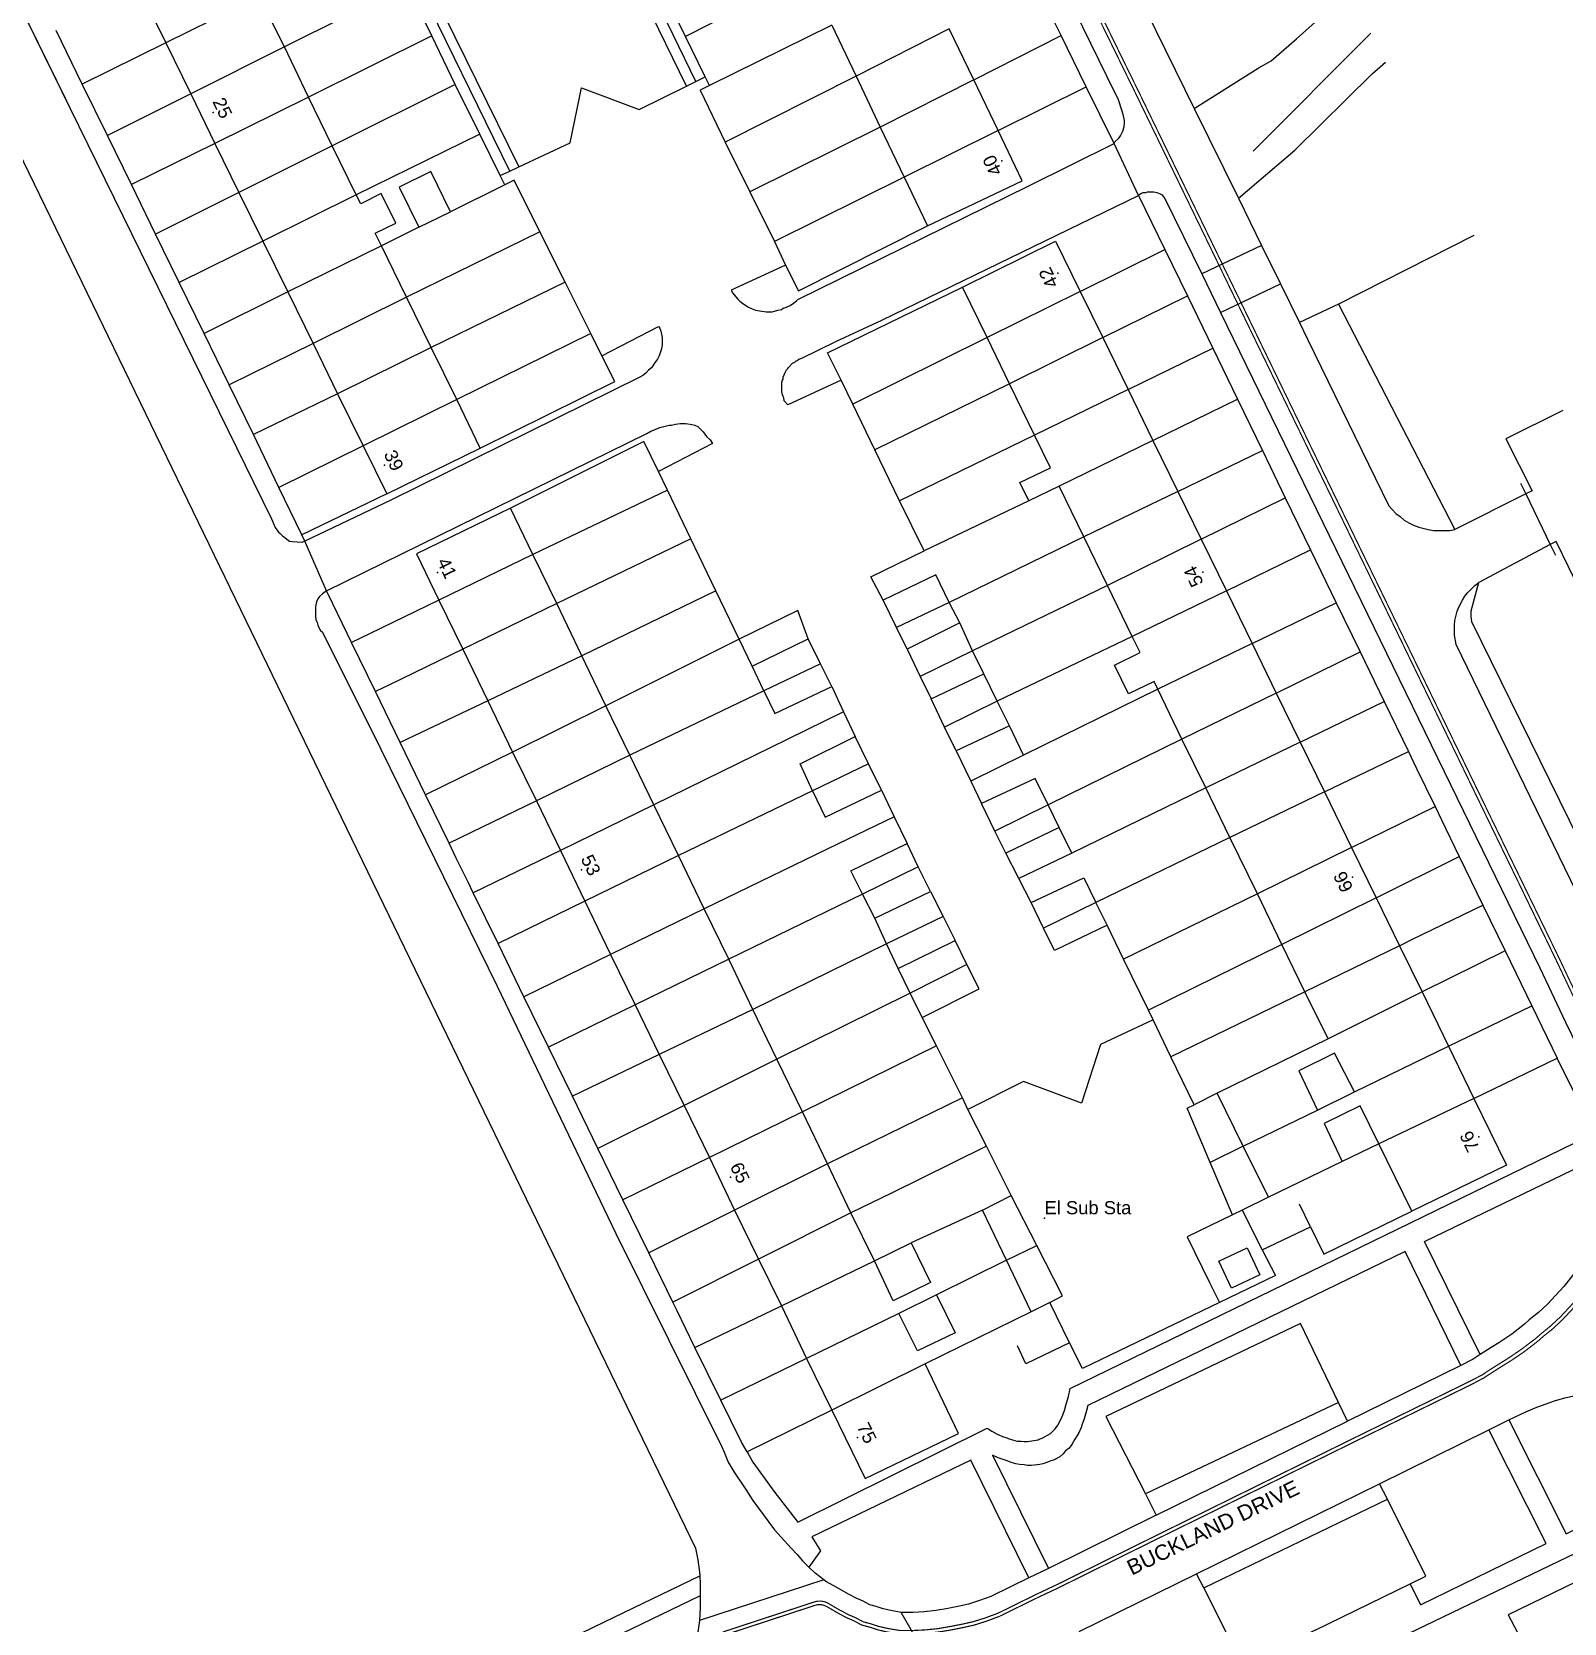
# Model space of a CAD drawing. Header units: millimetres. Extents: x 111502 to 977541, y 8702 to 1044108.
# Drawn here: x 487125.2 to 487256.2, y 236778.7 to 236914.8 of the extents above; entities that cross this region are included whole.
import ezdxf
from ezdxf.enums import TextEntityAlignment as Align

# ---------------------------------------------------------------- set-up
doc = ezdxf.new("R2010")
doc.units = ezdxf.units.MM
doc.header["$LTSCALE"] = 0.25
doc.linetypes.add('DASHED2', pattern=[9.525, 6.35, -3.175])
doc.linetypes.add('HIDDEN2', pattern=[4.7625, 3.175, -1.5875])
for name, color, linetype in [('E HVSS As Laid HV', 10, 'Continuous'), ('E HVSS Proposed 33kV', 5, 'Continuous'), ('X HVSS Site Background', 8, 'Continuous')]:
    doc.layers.add(name, color=color, linetype=linetype)
doc.styles.add('33A08E50-FA07-457C-9628-6D', font='arial.ttf', dxfattribs={"height": 0.2})

# ---------------------------------------------------------------- blocks, each defined once
blk = doc.blocks.new('OS MAP 060722')
at = {"layer": 'X HVSS Site Background'}
for points in [[(-1592.88, -2221.06), (-1592.78, -2220.91), (-1592.48, -2220.61), (-1592.33, -2220.41), (-1592.13, -2220.01), (-1592.03, -2219.61), (-1591.98, -2219.31), (-1591.98, -2219.11), (-1592.03, -2218.96), (-1592.08, -2218.71), (-1592.18, -2218.31), (-1592.53, -2217.26), (-1592.78, -2216.76), (-1628.63, -2143.61)], [(-1629.43, -2216.16), (-1654.73, -2164.36), (-1653.08, -2163.61)], [(-1628.64, -2215.77), (-1652.93, -2165.76), (-1652.18, -2165.36)], [(-1670.73, -2172.01), (-1669.28, -2171.21), (-1643.78, -2223.06)], [(-1644.56, -2223.42), (-1669.08, -2173.31), (-1669.88, -2173.71)], [(-1701.43, -2178.81), (-1682.52, -2217.31)], [(-1604.88, -2179.71), (-1586.02, -2218.07)], [(-1700.13, -2181.46), (-1664.93, -2253.16), (-1664.63, -2253.91), (-1664.33, -2254.31), (-1664.18, -2254.41), (-1663.98, -2254.61), (-1663.78, -2254.76), (-1663.63, -2254.91), (-1663.38, -2255.06), (-1663.13, -2255.11), (-1662.33, -2255.16), (-1662.08, -2255.06)], [(-1706.58, -2198.66), (-1705.83, -2198.91), (-1705.33, -2199.01), (-1696.18, -2201.96), (-1684.32, -2226.41)], [(-1619.13, -2206.61), (-1629.53, -2211.91)], [(-1676.23, -2207.86), (-1673.98, -2212.46)], [(-1653.33, -2207.56), (-1663.83, -2212.81)], [(-1651.23, -2211.86), (-1653.33, -2207.56)], [(-1629.53, -2211.91), (-1631.68, -2207.51)], [(-1597.42, -2211.83), (-1599.56, -2207.48)], [(-1586.02, -2218.07), (-1580.56, -2214.62), (-1579.45, -2213.99), (-1577.28, -2212.11), (-1572.74, -2208.05)], [(-1665.98, -2208.51), (-1673.98, -2212.46)], [(-1663.83, -2212.81), (-1665.98, -2208.51)], [(-1617.03, -2210.96), (-1627.48, -2216.11)], [(-1617.03, -2210.96), (-1614.93, -2215.31)], [(-1681.11, -2215.98), (-1683.34, -2211.41)], [(-1681.11, -2215.98), (-1683.34, -2211.41)], [(-1651.23, -2211.86), (-1661.78, -2217.11)], [(-1649.23, -2216.01), (-1651.23, -2211.86)], [(-1627.84, -2215.37), (-1629.53, -2211.91)], [(-1606.98, -2211.26), (-1614.93, -2215.31)], [(-1604.88, -2215.61), (-1606.98, -2211.26)], [(-1604.88, -2215.61), (-1597.42, -2211.83)], [(-1595.26, -2216.22), (-1597.42, -2211.83)], [(-1570.93, -2211.63), (-1580.98, -2221.71)], [(-1673.98, -2212.46), (-1681.11, -2215.98)], [(-1673.98, -2212.46), (-1671.83, -2216.81)], [(-1663.83, -2212.81), (-1671.83, -2216.81)], [(-1661.78, -2217.11), (-1663.83, -2212.81)], [(-1582.25, -2225.75), (-1577.42, -2221.64), (-1570.8, -2215.12), (-1569.66, -2214.1)], [(-1680.96, -2215.91), (-1681.11, -2215.98)], [(-1681.09, -2216.02), (-1681.11, -2215.98)], [(-1678.96, -2220.38), (-1681.11, -2215.98)], [(-1649.23, -2216.01), (-1659.73, -2221.26)], [(-1647.13, -2220.26), (-1649.23, -2216.01)], [(-1643.78, -2223.06), (-1639.38, -2221.01), (-1638.43, -2216.31), (-1633.48, -2218.16), (-1629.43, -2216.16)], [(-1629.43, -2216.16), (-1628.64, -2215.77)], [(-1628.64, -2215.77), (-1627.84, -2215.37)], [(-1627.48, -2216.11), (-1628.28, -2216.51), (-1626.13, -2220.96)], [(-1627.48, -2216.11), (-1627.84, -2215.37)], [(-1614.93, -2215.31), (-1626.13, -2220.96)], [(-1614.93, -2215.31), (-1612.88, -2219.66)], [(-1604.88, -2215.61), (-1612.88, -2219.66)], [(-1602.78, -2219.96), (-1604.88, -2215.61)], [(-1602.78, -2219.96), (-1595.26, -2216.22)], [(-1592.88, -2221.06), (-1595.26, -2216.22)], [(-1671.83, -2216.81), (-1678.96, -2220.38)], [(-1671.83, -2216.81), (-1669.78, -2221.06)], [(-1661.78, -2217.11), (-1669.78, -2221.06)], [(-1659.73, -2221.26), (-1661.78, -2217.11)], [(-1586.02, -2218.07), (-1582.25, -2225.75)], [(-1676.91, -2224.58), (-1678.96, -2220.38)], [(-1647.13, -2220.26), (-1657.68, -2225.46)], [(-1645.37, -2223.8), (-1647.13, -2220.26)], [(-1612.88, -2219.66), (-1624.03, -2225.21)], [(-1612.88, -2219.66), (-1610.83, -2223.96)], [(-1602.78, -2219.96), (-1610.83, -2223.96)], [(-1608.83, -2228.11), (-1600.73, -2224.26), (-1602.78, -2219.96)], [(-1669.78, -2221.06), (-1676.91, -2224.58)], [(-1669.78, -2221.06), (-1667.73, -2225.26)], [(-1659.73, -2221.26), (-1667.73, -2225.26)], [(-1657.68, -2225.46), (-1659.73, -2221.26)], [(-1626.13, -2220.96), (-1624.03, -2225.21)], [(-1620.98, -2231.46), (-1625.63, -2233.61), (-1625.48, -2233.86), (-1625.08, -2234.36), (-1624.88, -2234.56), (-1624.63, -2234.76), (-1624.13, -2235.06), (-1623.83, -2235.21), (-1623.53, -2235.31), (-1622.63, -2235.46), (-1622.13, -2235.46), (-1621.93, -2235.41), (-1621.63, -2235.31), (-1621.33, -2235.26), (-1621.18, -2235.16), (-1620.88, -2235.06), (-1620.58, -2234.91), (-1620.28, -2234.71), (-1620.03, -2234.51), (-1619.93, -2234.41), (-1600.23, -2224.71), (-1592.88, -2221.06)], [(-1590.78, -2225.51), (-1592.88, -2221.06)], [(-1644.56, -2223.42), (-1643.78, -2223.06)], [(-1674.84, -2228.82), (-1676.91, -2224.58)], [(-1649.62, -2226.9), (-1651.31, -2223.46), (-1654.01, -2224.79), (-1652.32, -2228.23)], [(-1644.98, -2224.61), (-1649.62, -2226.9)], [(-1645.37, -2223.8), (-1644.56, -2223.42)], [(-1644.98, -2224.61), (-1645.37, -2223.8)], [(-1641.98, -2228.61), (-1644.18, -2224.21), (-1644.98, -2224.61)], [(-1610.83, -2223.96), (-1621.93, -2229.46)], [(-1610.83, -2223.96), (-1608.83, -2228.11)], [(-1667.73, -2225.26), (-1674.84, -2228.82)], [(-1667.73, -2225.26), (-1665.68, -2229.41)], [(-1657.68, -2225.46), (-1665.68, -2229.41)], [(-1655.53, -2229.81), (-1656.06, -2228.74), (-1654.3, -2227.87), (-1655.54, -2225.35), (-1657.3, -2226.22), (-1657.68, -2225.46)], [(-1624.03, -2225.21), (-1621.93, -2229.46)], [(-1616.23, -2241.31), (-1620.78, -2243.41), (-1621.08, -2243.06), (-1621.13, -2242.81), (-1621.18, -2242.71), (-1621.23, -2242.56), (-1621.28, -2242.31), (-1621.28, -2241.46), (-1621.23, -2241.31), (-1621.18, -2241.21), (-1621.18, -2241.06), (-1621.08, -2240.86), (-1621.03, -2240.71), (-1620.88, -2240.41), (-1620.78, -2240.31), (-1620.73, -2240.21), (-1620.38, -2239.86), (-1620.18, -2239.76), (-1620.08, -2239.66), (-1619.98, -2239.61), (-1619.83, -2239.51), (-1619.68, -2239.46), (-1619.58, -2239.41), (-1616.68, -2238.01), (-1612.73, -2236.16), (-1590.78, -2225.51)], [(-1590.78, -2225.51), (-1590.68, -2225.41), (-1590.53, -2225.31), (-1590.38, -2225.26), (-1590.18, -2225.26), (-1590.03, -2225.21), (-1589.48, -2225.21), (-1589.23, -2225.26), (-1588.93, -2225.36), (-1588.78, -2225.46), (-1588.68, -2225.61), (-1588.53, -2225.76), (-1585.38, -2232.22)], [(-1590.78, -2225.51), (-1588.54, -2230.12)], [(-1582.25, -2225.75), (-1580.27, -2229.78)], [(-1684.32, -2226.41), (-1628.68, -2341.16), (-1628.48, -2342.16), (-1628.33, -2343.21), (-1628.31, -2343.53)], [(-1652.32, -2228.23), (-1649.62, -2226.9)], [(-1652.32, -2228.23), (-1655.53, -2229.81)], [(-1641.98, -2228.61), (-1653.38, -2234.21)], [(-1639.83, -2232.91), (-1641.98, -2228.61)], [(-1620.98, -2231.46), (-1619.88, -2233.66), (-1608.83, -2228.11)], [(-1672.83, -2232.94), (-1674.84, -2228.82)], [(-1665.68, -2229.41), (-1672.83, -2232.94)], [(-1665.68, -2229.41), (-1663.53, -2233.76)], [(-1655.53, -2229.81), (-1663.53, -2233.76)], [(-1653.38, -2234.21), (-1655.53, -2229.81)], [(-1621.93, -2229.46), (-1620.98, -2231.46)], [(-1605.83, -2233.36), (-1597.88, -2229.41), (-1595.78, -2233.71)], [(-1595.78, -2233.71), (-1588.54, -2230.12)], [(-1588.54, -2230.12), (-1586.61, -2234.1)], [(-1580.27, -2229.78), (-1585.38, -2232.22)], [(-1580.27, -2229.78), (-1578.66, -2233.06)], [(-1562.11, -2228.94), (-1573.68, -2234.81)], [(-1585.38, -2232.22), (-1583.77, -2235.52)], [(-1670.7, -2237.3), (-1672.83, -2232.94)], [(-1663.53, -2233.76), (-1670.7, -2237.3)], [(-1663.53, -2233.76), (-1661.38, -2238.16)], [(-1639.83, -2232.91), (-1651.28, -2238.51)], [(-1637.63, -2237.31), (-1639.83, -2232.91)], [(-1616.23, -2241.31), (-1617.38, -2238.96), (-1605.83, -2233.36)], [(-1603.73, -2237.66), (-1605.83, -2233.36)], [(-1595.78, -2233.71), (-1603.73, -2237.66)], [(-1595.78, -2233.71), (-1593.83, -2237.66)], [(-1593.83, -2237.66), (-1586.61, -2234.1)], [(-1586.61, -2234.1), (-1584.44, -2238.58)], [(-1583.77, -2235.52), (-1578.66, -2233.06)], [(-1578.66, -2233.06), (-1577.03, -2236.38)], [(-1653.38, -2234.21), (-1661.38, -2238.16)], [(-1651.28, -2238.51), (-1653.38, -2234.21)], [(-1583.77, -2235.52), (-1556.48, -2291.56), (-1554.28, -2296.21), (-1552.78, -2299.31), (-1551.93, -2301.06), (-1551.68, -2301.61), (-1551.48, -2302.06), (-1551.28, -2302.46), (-1551.18, -2302.71), (-1551.08, -2303.16), (-1550.78, -2304.06), (-1550.68, -2304.46), (-1550.63, -2304.61), (-1550.53, -2305.06), (-1550.48, -2305.51), (-1550.38, -2305.96), (-1550.28, -2306.76), (-1550.28, -2307.21)], [(-1573.68, -2234.81), (-1577.03, -2236.38)], [(-1573.68, -2234.81), (-1563.73, -2254.06)], [(-1636.68, -2239.21), (-1631.83, -2236.71), (-1631.73, -2236.86), (-1631.63, -2237.11), (-1631.58, -2237.36), (-1631.53, -2237.66), (-1631.53, -2238.26), (-1631.58, -2238.61), (-1631.78, -2239.21), (-1631.93, -2239.51), (-1632.13, -2239.76), (-1632.43, -2240.26), (-1632.68, -2240.46), (-1632.93, -2240.71), (-1633.18, -2240.91), (-1633.43, -2241.06), (-1654.73, -2251.56), (-1662.08, -2255.06)], [(-1577.03, -2236.38), (-1576.33, -2237.81), (-1569.38, -2252.06), (-1568.78, -2252.71), (-1568.43, -2252.96), (-1568.08, -2253.26), (-1567.68, -2253.51), (-1567.28, -2253.71), (-1566.83, -2253.86), (-1566.03, -2254.06), (-1565.58, -2254.16), (-1564.18, -2254.16), (-1563.73, -2254.06)], [(-1668.56, -2241.7), (-1670.7, -2237.3)], [(-1661.38, -2238.16), (-1668.56, -2241.7)], [(-1661.38, -2238.16), (-1659.28, -2242.46)], [(-1637.63, -2237.31), (-1649.08, -2242.96)], [(-1636.68, -2239.21), (-1637.63, -2237.31)], [(-1603.73, -2237.66), (-1615.23, -2243.36)], [(-1601.83, -2241.61), (-1603.73, -2237.66)], [(-1593.83, -2237.66), (-1601.83, -2241.61)], [(-1593.83, -2237.66), (-1591.68, -2242.11)], [(-1651.28, -2238.51), (-1659.28, -2242.46)], [(-1649.08, -2242.96), (-1651.28, -2238.51)], [(-1647.08, -2247.11), (-1635.58, -2241.41), (-1636.68, -2239.21)], [(-1591.68, -2242.11), (-1584.44, -2238.58)], [(-1584.44, -2238.58), (-1582.33, -2242.93)], [(-1666.48, -2245.96), (-1668.56, -2241.7)], [(-1615.23, -2243.36), (-1616.23, -2241.31)], [(-1601.83, -2241.61), (-1613.33, -2247.26)], [(-1599.68, -2246.01), (-1601.83, -2241.61)], [(-1591.68, -2242.11), (-1599.68, -2246.01)], [(-1591.68, -2242.11), (-1589.58, -2246.46)], [(-1659.28, -2242.46), (-1666.48, -2245.96)], [(-1659.28, -2242.46), (-1657.08, -2246.91)], [(-1649.08, -2242.96), (-1657.08, -2246.91)], [(-1647.08, -2247.11), (-1649.08, -2242.96)], [(-1613.33, -2247.26), (-1615.23, -2243.36)], [(-1589.58, -2246.46), (-1582.33, -2242.93)], [(-1582.33, -2242.93), (-1580.2, -2247.31)], [(-1660.23, -2259.31), (-1632.83, -2245.86), (-1632.48, -2245.66), (-1632.13, -2245.51), (-1631.73, -2245.36), (-1630.93, -2245.16), (-1630.73, -2245.16), (-1630.38, -2245.06), (-1629.98, -2245.01), (-1629.53, -2245.01), (-1629.13, -2245.06), (-1628.73, -2245.16), (-1628.48, -2245.26), (-1628.03, -2245.71), (-1627.73, -2246.11), (-1627.43, -2246.41), (-1627.23, -2246.71), (-1631.83, -2249.11)], [(-1554.5, -2243.9), (-1559.38, -2246.31), (-1557.13, -2250.76), (-1557.68, -2251.01)], [(-1664.3, -2250.47), (-1666.48, -2245.96)], [(-1599.68, -2246.01), (-1611.23, -2251.61)], [(-1600.18, -2251.61), (-1600.94, -2250.05), (-1598.33, -2248.79), (-1599.68, -2246.01)], [(-1657.08, -2246.91), (-1664.3, -2250.47)], [(-1657.08, -2246.91), (-1655.08, -2251.01)], [(-1655.08, -2251.01), (-1647.08, -2247.11)], [(-1631.83, -2249.11), (-1633.08, -2246.56), (-1644.48, -2252.26)], [(-1611.23, -2251.61), (-1613.33, -2247.26)], [(-1589.58, -2246.46), (-1597.58, -2250.36)], [(-1589.58, -2246.46), (-1587.43, -2250.81)], [(-1587.43, -2250.81), (-1580.2, -2247.31)], [(-1580.2, -2247.31), (-1578.24, -2251.36)], [(-1631.08, -2250.71), (-1631.83, -2249.11)], [(-1662.33, -2254.54), (-1664.3, -2250.47)], [(-1597.58, -2250.36), (-1600.18, -2251.61)], [(-1595.48, -2254.71), (-1597.58, -2250.36)], [(-1558.13, -2250.11), (-1557.68, -2251.01)], [(-1655.08, -2251.01), (-1662.33, -2254.54)], [(-1631.08, -2250.71), (-1642.58, -2256.21)], [(-1629.08, -2254.86), (-1631.08, -2250.71)], [(-1609.13, -2255.91), (-1611.23, -2251.61)], [(-1600.18, -2251.61), (-1609.13, -2255.91)], [(-1587.43, -2250.81), (-1595.48, -2254.71)], [(-1587.43, -2250.81), (-1585.43, -2254.91)], [(-1585.43, -2254.91), (-1578.24, -2251.36)], [(-1578.24, -2251.36), (-1576.08, -2255.82)], [(-1557.68, -2251.01), (-1563.73, -2254.06)], [(-1557.68, -2251.01), (-1555.58, -2255.36)], [(-1644.48, -2252.26), (-1652.53, -2256.16), (-1650.63, -2260.11)], [(-1642.58, -2256.21), (-1644.48, -2252.26)], [(-1662.08, -2255.06), (-1662.33, -2254.54)], [(-1660.23, -2259.31), (-1662.08, -2255.06)], [(-1629.08, -2254.86), (-1640.53, -2260.41)], [(-1626.93, -2259.31), (-1629.08, -2254.86)], [(-1612.63, -2260.11), (-1613.68, -2258.11), (-1609.13, -2255.91)], [(-1595.48, -2254.71), (-1606.98, -2260.31)], [(-1593.43, -2258.86), (-1595.48, -2254.71)], [(-1585.43, -2254.91), (-1593.43, -2258.86)], [(-1585.43, -2254.91), (-1583.28, -2259.31)], [(-1583.28, -2259.31), (-1576.08, -2255.82)], [(-1576.08, -2255.82), (-1573.89, -2260.33)], [(-1555.58, -2255.36), (-1561.68, -2258.61)], [(-1542.15, -2276.96), (-1543.98, -2277.86), (-1555.08, -2255.11), (-1555.58, -2255.36)], [(-1555.58, -2255.36), (-1555.13, -2256.26)], [(-1642.58, -2256.21), (-1650.63, -2260.11)], [(-1640.53, -2260.41), (-1642.58, -2256.21)], [(-1606.98, -2260.31), (-1608.13, -2257.96), (-1612.63, -2260.11)], [(-1547.48, -2297.16), (-1563.63, -2263.91), (-1563.78, -2263.11), (-1563.78, -2262.26), (-1563.73, -2261.86), (-1563.53, -2261.06), (-1563.38, -2260.66), (-1563.08, -2260.11), (-1562.88, -2259.76), (-1562.63, -2259.46), (-1562.03, -2258.86), (-1561.68, -2258.61)], [(-1538.39, -2304.15), (-1538.79, -2303.94), (-1539.5, -2303.54), (-1540.08, -2303.16), (-1541.15, -2302.5), (-1542.03, -2301.8), (-1542.4, -2301.48), (-1543.28, -2300.47), (-1544.18, -2299.15), (-1545.01, -2297.5), (-1553.93, -2278.96), (-1562.3, -2261.96), (-1562.36, -2261.49), (-1562.36, -2261.03), (-1561.68, -2258.61)], [(-1660.23, -2259.31), (-1660.58, -2259.56), (-1660.83, -2259.81), (-1660.98, -2260.01), (-1661.08, -2260.26), (-1661.13, -2260.51), (-1661.18, -2260.71), (-1661.18, -2261.51), (-1661.13, -2261.76), (-1661.03, -2262.01), (-1660.98, -2262.26), (-1660.88, -2262.46), (-1660.73, -2262.71), (-1660.58, -2262.86), (-1655.58, -2272.86), (-1645.63, -2293.11), (-1635.48, -2314.26), (-1626.43, -2332.51), (-1626.23, -2332.96), (-1625.88, -2333.81), (-1625.38, -2334.66), (-1624.38, -2336.16), (-1623.78, -2337.11), (-1621.93, -2339.61), (-1620.48, -2341.16), (-1619.98, -2341.71), (-1619.53, -2342.26), (-1618.98, -2342.81)], [(-1659.69, -2260.42), (-1660.23, -2259.31)], [(-1626.93, -2259.31), (-1638.38, -2264.86)], [(-1624.93, -2263.46), (-1626.93, -2259.31)], [(-1593.43, -2258.86), (-1604.98, -2264.46)], [(-1591.33, -2263.21), (-1593.43, -2258.86)], [(-1583.28, -2259.31), (-1591.33, -2263.21)], [(-1583.28, -2259.31), (-1581.08, -2263.81)], [(-1658.46, -2262.95), (-1659.69, -2260.42)], [(-1650.63, -2260.11), (-1656.56, -2262.98)], [(-1650.63, -2260.11), (-1648.58, -2264.31)], [(-1640.53, -2260.41), (-1648.58, -2264.31)], [(-1638.38, -2264.86), (-1640.53, -2260.41)], [(-1619.03, -2263.41), (-1619.93, -2261.01), (-1624.93, -2263.46)], [(-1611.48, -2262.46), (-1612.63, -2260.11)], [(-1606.98, -2260.31), (-1611.48, -2262.46)], [(-1606.08, -2262.06), (-1606.98, -2260.31)], [(-1581.08, -2263.81), (-1573.89, -2260.33)], [(-1573.89, -2260.33), (-1571.85, -2264.54)], [(-1610.58, -2264.31), (-1611.48, -2262.46)], [(-1606.08, -2262.06), (-1610.58, -2264.31)], [(-1604.98, -2264.46), (-1606.08, -2262.06)], [(-1658.09, -2263.72), (-1658.46, -2262.95)], [(-1656.56, -2262.98), (-1658.09, -2263.72)], [(-1656.04, -2267.93), (-1658.09, -2263.72)], [(-1624.93, -2263.46), (-1636.33, -2269.16)], [(-1623.83, -2265.76), (-1624.93, -2263.46)], [(-1623.83, -2265.76), (-1619.03, -2263.41)], [(-1617.98, -2265.56), (-1619.03, -2263.41)], [(-1591.33, -2263.21), (-1602.88, -2268.76)], [(-1589.13, -2267.71), (-1589.44, -2267.06), (-1591.64, -2268.13), (-1592.84, -2265.68), (-1590.65, -2264.6), (-1591.33, -2263.21)], [(-1581.08, -2263.81), (-1589.13, -2267.71)], [(-1581.08, -2263.81), (-1579.03, -2268.06)], [(-1648.58, -2264.31), (-1654.85, -2267.35)], [(-1648.58, -2264.31), (-1646.43, -2268.71)], [(-1638.38, -2264.86), (-1646.43, -2268.71)], [(-1636.33, -2269.16), (-1638.38, -2264.86)], [(-1610.58, -2264.31), (-1609.45, -2266.64)], [(-1604.98, -2264.46), (-1609.45, -2266.64)], [(-1604.03, -2266.41), (-1604.98, -2264.46)], [(-1579.03, -2268.06), (-1571.85, -2264.54)], [(-1571.85, -2264.54), (-1569.79, -2268.78)], [(-1622.83, -2267.86), (-1623.83, -2265.76)], [(-1617.98, -2265.56), (-1622.83, -2267.86)], [(-1617.03, -2267.51), (-1617.98, -2265.56)], [(-1609.45, -2266.64), (-1608.53, -2268.56)], [(-1608.53, -2268.56), (-1604.03, -2266.41)], [(-1602.88, -2268.76), (-1604.03, -2266.41)], [(-1654.85, -2267.35), (-1656.04, -2267.93)], [(-1653.92, -2272.29), (-1656.04, -2267.93)], [(-1622.83, -2267.86), (-1634.28, -2273.36)], [(-1622.83, -2267.86), (-1621.88, -2269.81), (-1617.03, -2267.51)], [(-1617.03, -2267.51), (-1616.01, -2269.67)], [(-1589.13, -2267.71), (-1600.63, -2273.36)], [(-1587.08, -2272.01), (-1589.13, -2267.71)], [(-1579.03, -2268.06), (-1587.08, -2272.01)], [(-1579.03, -2268.06), (-1576.98, -2272.26)], [(-1646.43, -2268.71), (-1653.92, -2272.29)], [(-1646.43, -2268.71), (-1644.33, -2273.11)], [(-1636.33, -2269.16), (-1644.33, -2273.11)], [(-1634.28, -2273.36), (-1636.33, -2269.16)], [(-1607.38, -2270.96), (-1608.53, -2268.56)], [(-1602.88, -2268.76), (-1607.38, -2270.96)], [(-1601.83, -2270.86), (-1602.88, -2268.76)], [(-1576.98, -2272.26), (-1569.79, -2268.78)], [(-1569.79, -2268.78), (-1567.71, -2273.06)], [(-1616.01, -2269.67), (-1620.78, -2272.01), (-1632.23, -2277.61)], [(-1616.01, -2269.67), (-1615.03, -2271.76)], [(-1601.83, -2270.86), (-1606.38, -2273.01)], [(-1600.63, -2273.36), (-1601.83, -2270.86)], [(-1651.75, -2276.77), (-1653.92, -2272.29)], [(-1618.68, -2276.41), (-1619.73, -2274.11), (-1615.03, -2271.76)], [(-1613.88, -2274.11), (-1615.03, -2271.76)], [(-1606.38, -2273.01), (-1607.38, -2270.96)], [(-1587.08, -2272.01), (-1598.53, -2277.61)], [(-1585.03, -2276.16), (-1587.08, -2272.01)], [(-1576.98, -2272.26), (-1585.03, -2276.16)], [(-1576.98, -2272.26), (-1574.88, -2276.51)], [(-1644.33, -2273.11), (-1651.75, -2276.77)], [(-1644.33, -2273.11), (-1642.28, -2277.26)], [(-1634.28, -2273.36), (-1642.28, -2277.26)], [(-1632.23, -2277.61), (-1634.28, -2273.36)], [(-1606.38, -2273.01), (-1605.14, -2275.59)], [(-1600.63, -2273.36), (-1605.14, -2275.59)], [(-1574.88, -2276.51), (-1567.71, -2273.06)], [(-1567.71, -2273.06), (-1567.01, -2274.5)], [(-1613.88, -2274.11), (-1618.68, -2276.41)], [(-1612.78, -2276.36), (-1613.88, -2274.11)], [(-1567.01, -2274.5), (-1565.43, -2277.75)], [(-1618.68, -2276.41), (-1617.58, -2278.66), (-1612.78, -2276.36)], [(-1612.78, -2276.36), (-1611.68, -2278.63)], [(-1605.14, -2275.59), (-1604.23, -2277.51)], [(-1598.53, -2277.61), (-1599.63, -2275.36), (-1604.23, -2277.51)], [(-1585.03, -2276.16), (-1596.48, -2281.76)], [(-1582.98, -2280.41), (-1585.03, -2276.16)], [(-1649.74, -2280.9), (-1651.75, -2276.77)], [(-1642.28, -2277.26), (-1649.74, -2280.9)], [(-1642.28, -2277.26), (-1640.23, -2281.51)], [(-1632.23, -2277.61), (-1640.23, -2281.51)], [(-1630.13, -2281.96), (-1632.23, -2277.61)], [(-1618.68, -2276.41), (-1630.13, -2281.96)], [(-1603.08, -2279.86), (-1604.23, -2277.51)], [(-1598.53, -2277.61), (-1603.08, -2279.86)], [(-1597.58, -2279.56), (-1598.53, -2277.61)], [(-1574.88, -2276.51), (-1582.98, -2280.41)], [(-1574.88, -2276.51), (-1572.58, -2281.26)], [(-1611.68, -2278.63), (-1616.48, -2280.96), (-1627.93, -2286.51)], [(-1611.68, -2278.63), (-1610.58, -2280.91)], [(-1572.58, -2281.26), (-1565.43, -2277.75)], [(-1565.43, -2277.75), (-1564.87, -2278.9)], [(-1564.87, -2278.9), (-1563.36, -2282.02)], [(-1602.13, -2281.76), (-1603.08, -2279.86)], [(-1597.58, -2279.56), (-1602.13, -2281.76)], [(-1596.48, -2281.76), (-1597.58, -2279.56)], [(-1582.98, -2280.41), (-1594.43, -2285.96)], [(-1580.63, -2285.21), (-1582.98, -2280.41)], [(-1648.11, -2284.24), (-1649.13, -2282.16), (-1649.74, -2280.9)], [(-1640.23, -2281.51), (-1647.68, -2285.14)], [(-1640.23, -2281.51), (-1638.13, -2285.86)], [(-1614.38, -2285.26), (-1615.38, -2283.26), (-1610.58, -2280.91)], [(-1609.63, -2282.91), (-1610.58, -2280.91)], [(-1601.02, -2283.92), (-1602.13, -2281.76)], [(-1596.48, -2281.76), (-1601.02, -2283.92)], [(-1572.58, -2281.26), (-1580.63, -2285.21)], [(-1572.58, -2281.26), (-1570.48, -2285.56)], [(-1630.13, -2281.96), (-1638.13, -2285.86)], [(-1627.93, -2286.51), (-1630.13, -2281.96)], [(-1609.63, -2282.91), (-1614.38, -2285.26)], [(-1608.58, -2285.01), (-1609.63, -2282.91)], [(-1570.48, -2285.56), (-1563.36, -2282.02)], [(-1563.36, -2282.02), (-1561.34, -2286.18)], [(-1647.68, -2285.14), (-1648.11, -2284.24)], [(-1599.98, -2285.96), (-1601.02, -2283.92)], [(-1599.98, -2285.96), (-1595.48, -2283.86), (-1594.43, -2285.96)], [(-1645.56, -2289.48), (-1647.68, -2285.14)], [(-1638.13, -2285.86), (-1645.56, -2289.48)], [(-1638.13, -2285.86), (-1635.93, -2290.41)], [(-1614.38, -2285.26), (-1625.83, -2290.81)], [(-1613.33, -2287.31), (-1614.38, -2285.26)], [(-1613.33, -2287.31), (-1608.58, -2285.01)], [(-1608.58, -2285.01), (-1607.51, -2287.15)], [(-1580.63, -2285.21), (-1592.08, -2290.81)], [(-1578.53, -2289.56), (-1580.63, -2285.21)], [(-1570.48, -2285.56), (-1578.53, -2289.56)], [(-1570.48, -2285.56), (-1568.48, -2289.66)], [(-1627.93, -2286.51), (-1635.93, -2290.41)], [(-1625.83, -2290.81), (-1627.93, -2286.51)], [(-1607.51, -2287.15), (-1612.33, -2289.51)], [(-1607.51, -2287.15), (-1606.48, -2289.21)], [(-1598.93, -2288.16), (-1599.98, -2285.96)], [(-1594.43, -2285.96), (-1598.93, -2288.16)], [(-1593.48, -2287.91), (-1594.43, -2285.96)], [(-1567.42, -2289.14), (-1561.34, -2286.18)], [(-1561.34, -2286.18), (-1559.43, -2290.11)], [(-1612.33, -2289.51), (-1613.33, -2287.31)], [(-1593.48, -2287.91), (-1597.98, -2290.06), (-1598.93, -2288.16)], [(-1592.08, -2290.81), (-1593.48, -2287.91)], [(-1643.35, -2294.03), (-1645.56, -2289.48)], [(-1612.33, -2289.51), (-1623.78, -2295.11)], [(-1611.33, -2291.61), (-1612.33, -2289.51)], [(-1611.33, -2291.61), (-1606.48, -2289.21)], [(-1605.48, -2291.26), (-1606.48, -2289.21)], [(-1578.53, -2289.56), (-1589.93, -2295.16)], [(-1576.58, -2293.61), (-1578.53, -2289.56)], [(-1568.48, -2289.66), (-1576.58, -2293.61)], [(-1568.48, -2289.66), (-1567.42, -2289.14)], [(-1568.48, -2289.66), (-1566.53, -2293.61)], [(-1635.93, -2290.41), (-1643.35, -2294.03)], [(-1635.93, -2290.41), (-1633.83, -2294.71)], [(-1625.83, -2290.81), (-1633.83, -2294.71)], [(-1623.78, -2295.11), (-1625.83, -2290.81)], [(-1605.48, -2291.26), (-1610.33, -2293.71)], [(-1609.28, -2295.81), (-1604.43, -2293.36), (-1605.48, -2291.26)], [(-1589.93, -2295.16), (-1592.08, -2290.81)], [(-1559.43, -2290.11), (-1566.53, -2293.61)], [(-1559.43, -2290.11), (-1557.15, -2294.81)], [(-1610.33, -2293.71), (-1611.33, -2291.61)], [(-1641.25, -2298.33), (-1643.35, -2294.03)], [(-1610.33, -2293.71), (-1621.73, -2299.36)], [(-1609.28, -2295.81), (-1610.33, -2293.71)], [(-1576.58, -2293.61), (-1588.03, -2299.16)], [(-1574.58, -2297.61), (-1576.58, -2293.61)], [(-1566.53, -2293.61), (-1574.58, -2297.61)], [(-1566.53, -2293.61), (-1564.28, -2298.26)], [(-1633.83, -2294.71), (-1641.25, -2298.33)], [(-1633.83, -2294.71), (-1631.78, -2298.96)], [(-1623.78, -2295.11), (-1631.78, -2298.96)], [(-1621.73, -2299.36), (-1623.78, -2295.11)], [(-1589.53, -2296.01), (-1589.93, -2295.16)], [(-1564.28, -2298.26), (-1557.15, -2294.81)], [(-1557.15, -2294.81), (-1554.98, -2299.27)], [(-1608.08, -2298.21), (-1609.28, -2295.81)], [(-1589.53, -2296.01), (-1594.03, -2298.11), (-1595.68, -2303.11), (-1600.63, -2301.26), (-1605.38, -2303.66)], [(-1588.03, -2299.16), (-1589.53, -2296.01)], [(-1574.58, -2297.61), (-1584.08, -2302.26)], [(-1639.2, -2302.53), (-1641.25, -2298.33)], [(-1631.78, -2298.96), (-1639.2, -2302.53)], [(-1631.78, -2298.96), (-1629.63, -2303.31)], [(-1621.73, -2299.36), (-1629.63, -2303.31)], [(-1624.27, -2332.93), (-1623.78, -2333.81), (-1621.88, -2336.41), (-1619.93, -2338.96), (-1603.73, -2330.91), (-1603.33, -2331.16), (-1602.88, -2331.41), (-1602.78, -2331.46), (-1602.43, -2331.61), (-1602.13, -2331.71), (-1601.78, -2331.86), (-1601.38, -2331.96), (-1601.13, -2332.01), (-1600.83, -2332.01), (-1600.58, -2332.06), (-1600.28, -2332.06), (-1599.38, -2331.91), (-1599.28, -2331.86), (-1599.03, -2331.76), (-1598.78, -2331.61), (-1598.58, -2331.51), (-1598.33, -2331.36), (-1597.93, -2330.96), (-1597.68, -2330.66), (-1597.38, -2330.06), (-1597.13, -2329.41), (-1596.98, -2328.86), (-1596.78, -2328.21), (-1596.63, -2327.51), (-1552.43, -2306.01)], [(-1553.38, -2302.56), (-1554.98, -2299.27)], [(-1619.53, -2303.86), (-1621.73, -2299.36)], [(-1608.08, -2298.21), (-1619.53, -2303.86)], [(-1605.83, -2302.66), (-1608.08, -2298.21)], [(-1586.03, -2303.26), (-1588.03, -2299.16)], [(-1572.33, -2302.16), (-1574.03, -2298.86), (-1577.08, -2300.36), (-1575.48, -2303.71)], [(-1572.33, -2302.16), (-1564.28, -2298.26)], [(-1564.28, -2298.26), (-1562.13, -2302.71)], [(-1562.13, -2302.71), (-1554.98, -2299.27)], [(-1575.48, -2303.71), (-1572.33, -2302.16)], [(-1637.02, -2307), (-1639.2, -2302.53)], [(-1629.63, -2303.31), (-1637.02, -2307)], [(-1629.63, -2303.31), (-1627.48, -2307.76)], [(-1605.83, -2302.66), (-1617.38, -2308.31)], [(-1605.38, -2303.66), (-1605.83, -2302.66)], [(-1584.66, -2308.19), (-1586.63, -2303.56), (-1586.03, -2303.26)], [(-1584.08, -2302.26), (-1586.03, -2303.26)], [(-1581.83, -2306.81), (-1584.08, -2302.26)], [(-1570.23, -2306.61), (-1571.83, -2303.36), (-1574.93, -2304.86), (-1573.38, -2308.11)], [(-1562.13, -2302.71), (-1570.23, -2306.61)], [(-1562.13, -2302.71), (-1559.33, -2308.41), (-1567.43, -2312.36)], [(-1619.53, -2303.86), (-1627.48, -2307.76)], [(-1617.38, -2308.31), (-1619.53, -2303.86)], [(-1603.78, -2306.81), (-1605.38, -2303.66)], [(-1581.83, -2306.81), (-1575.48, -2303.71)], [(-1634.88, -2311.39), (-1637.02, -2307)], [(-1603.78, -2306.81), (-1609.38, -2309.56)], [(-1601.68, -2311.01), (-1603.78, -2306.81)], [(-1581.83, -2306.81), (-1584.66, -2308.19)], [(-1579.68, -2311.16), (-1581.83, -2306.81)], [(-1570.23, -2306.61), (-1573.38, -2308.11)], [(-1567.43, -2312.36), (-1570.23, -2306.61)], [(-1561.58, -2324.61), (-1566.33, -2314.96), (-1550.28, -2307.21)], [(-1627.48, -2307.76), (-1634.88, -2311.39)], [(-1627.48, -2307.76), (-1625.33, -2312.26)], [(-1617.38, -2308.31), (-1625.33, -2312.26)], [(-1615.38, -2312.51), (-1617.38, -2308.31)], [(-1582.76, -2312.67), (-1584.66, -2308.19)], [(-1573.38, -2308.11), (-1579.68, -2311.16)], [(-1609.38, -2309.56), (-1611.86, -2310.78)], [(-1632.67, -2315.91), (-1634.88, -2311.39)], [(-1611.86, -2310.78), (-1615.38, -2312.51)], [(-1604.13, -2312.26), (-1601.68, -2311.01)], [(-1599.5, -2315.29), (-1601.68, -2311.01)], [(-1579.68, -2311.16), (-1581.93, -2312.26)], [(-1576.08, -2313.71), (-1577.03, -2311.76)], [(-1625.33, -2312.26), (-1632.67, -2315.91)], [(-1625.33, -2312.26), (-1623.28, -2316.46)], [(-1615.38, -2312.51), (-1623.28, -2316.46)], [(-1613.38, -2316.61), (-1615.38, -2312.51)], [(-1604.13, -2312.26), (-1610.23, -2315.06)], [(-1602.08, -2316.56), (-1604.13, -2312.26)], [(-1582.76, -2312.67), (-1586.63, -2314.56), (-1584.68, -2318.52)], [(-1581.93, -2312.26), (-1582.76, -2312.67)], [(-1581.93, -2312.26), (-1580.23, -2315.66)], [(-1576.08, -2313.71), (-1574.95, -2316.02), (-1567.43, -2312.36)], [(-1580.23, -2315.66), (-1576.08, -2313.71)], [(-1613.38, -2316.61), (-1610.23, -2315.06)], [(-1610.23, -2315.06), (-1608.58, -2318.46), (-1611.78, -2320.01), (-1613.38, -2316.61)], [(-1563.23, -2325.56), (-1567.98, -2315.81), (-1595.13, -2328.96), (-1595.28, -2329.51), (-1595.43, -2330.11), (-1595.63, -2330.66), (-1595.68, -2330.81), (-1595.93, -2331.36), (-1596.23, -2331.86), (-1596.48, -2332.31), (-1596.73, -2332.61), (-1597.03, -2332.86), (-1597.23, -2333.11), (-1597.53, -2333.36), (-1597.88, -2333.56), (-1597.98, -2333.61), (-1598.28, -2333.71), (-1598.63, -2333.86), (-1598.98, -2333.96), (-1599.23, -2334.01), (-1599.93, -2334.11), (-1600.28, -2334.11), (-1600.58, -2334.06), (-1600.98, -2334.01), (-1601.28, -2333.96), (-1601.68, -2333.86), (-1602.03, -2333.71), (-1602.78, -2333.46), (-1603.28, -2333.21), (-1598.48, -2342.91)], [(-1602.08, -2316.56), (-1599.5, -2315.29)], [(-1598.38, -2320.16), (-1597.3, -2319.6), (-1599.5, -2315.29)], [(-1581.5, -2315.49), (-1580.41, -2317.79), (-1582.83, -2318.93), (-1583.91, -2316.62), (-1581.5, -2315.49)], [(-1580.23, -2315.66), (-1579.08, -2317.86), (-1583.88, -2320.16)], [(-1630.61, -2320.13), (-1632.67, -2315.91)], [(-1623.28, -2316.46), (-1630.61, -2320.13)], [(-1623.28, -2316.46), (-1621.33, -2320.46)], [(-1621.33, -2320.46), (-1613.38, -2316.61)], [(-1602.08, -2316.56), (-1608.08, -2319.51)], [(-1599.98, -2320.96), (-1602.08, -2316.56)], [(-1584.68, -2318.52), (-1583.88, -2320.16)], [(-1553.63, -2317.76), (-1553.78, -2317.96), (-1554.43, -2318.81), (-1555.83, -2320.31), (-1556.58, -2321.01), (-1557.38, -2321.66), (-1557.78, -2322.01), (-1558.88, -2322.86), (-1559.98, -2323.61), (-1560.63, -2324.01), (-1561.58, -2324.61)], [(-1608.08, -2319.51), (-1611.28, -2321.11)], [(-1608.08, -2319.51), (-1606.48, -2322.76), (-1609.68, -2324.31), (-1611.28, -2321.11)], [(-1628.73, -2324.01), (-1630.28, -2320.81), (-1630.61, -2320.13)], [(-1628.73, -2324.01), (-1621.33, -2320.46)], [(-1621.33, -2320.46), (-1619.18, -2324.96)], [(-1611.28, -2321.11), (-1619.18, -2324.96)], [(-1599.98, -2320.96), (-1609.03, -2325.41)], [(-1598.38, -2320.16), (-1599.98, -2320.96)], [(-1596.68, -2323.61), (-1598.38, -2320.16)], [(-1583.88, -2320.16), (-1595.58, -2325.81), (-1596.68, -2323.61)], [(-1573.69, -2328.71), (-1576.93, -2321.96), (-1593.58, -2329.91), (-1590.2, -2336.54)], [(-1626.5, -2328.53), (-1628.73, -2324.01)], [(-1596.68, -2323.61), (-1600.43, -2325.41), (-1601.13, -2323.86)], [(-1619.18, -2324.96), (-1626.5, -2328.53)], [(-1619.18, -2324.96), (-1617.03, -2329.36)], [(-1561.58, -2324.61), (-1562.18, -2325.01), (-1563.23, -2325.56)], [(-1617.03, -2329.36), (-1614.18, -2335.21), (-1606.18, -2331.36), (-1609.03, -2325.41)], [(-1609.03, -2325.41), (-1617.03, -2329.36)], [(-1563.23, -2325.56), (-1572.93, -2330.31)], [(-1559.13, -2330.21), (-1557.68, -2329.51), (-1556.88, -2329.16), (-1556.03, -2328.86), (-1555.23, -2328.56), (-1554.33, -2328.31), (-1553.43, -2328.11), (-1552.58, -2327.96), (-1551.83, -2327.91), (-1550.98, -2327.86), (-1550.08, -2327.86), (-1549.18, -2327.91), (-1548.33, -2328.06), (-1548.05, -2328.11)], [(-1624.27, -2332.93), (-1624.73, -2332.11), (-1626.5, -2328.53)], [(-1617.03, -2329.36), (-1624.27, -2332.93)], [(-1573.69, -2328.71), (-1590.2, -2336.54)], [(-1572.93, -2330.31), (-1573.69, -2328.71)], [(-1589.28, -2338.36), (-1572.93, -2330.31)], [(-1560.83, -2331.06), (-1559.13, -2330.21)], [(-1559.13, -2330.21), (-1554.23, -2339.96), (-1537.97, -2331.88)], [(-1570.18, -2335.66), (-1560.83, -2331.06)], [(-1567.56, -2344.21), (-1566.67, -2346.01), (-1555.93, -2340.76), (-1560.83, -2331.06)], [(-1600.18, -2343.71), (-1605.13, -2333.66), (-1618.73, -2340.21), (-1617.98, -2341.41), (-1618.98, -2342.81)], [(-1573.09, -2351.07), (-1538.93, -2334.61), (-1538.42, -2335.25)], [(-1585.83, -2343.36), (-1570.18, -2335.66)], [(-1569.51, -2336.99), (-1570.18, -2335.66)], [(-1590.2, -2336.54), (-1589.28, -2338.36)], [(-1585.22, -2344.56), (-1569.51, -2336.99)], [(-1567.56, -2344.21), (-1566.23, -2343.56), (-1569.51, -2336.99)], [(-1589.28, -2338.36), (-1598.48, -2342.91)], [(-1617.71, -2343.87), (-1618.43, -2343.31), (-1618.98, -2342.81)], [(-1598.48, -2342.91), (-1600.18, -2343.71)], [(-1675.35, -2365.56), (-1674.06, -2365.62), (-1673.92, -2365.6), (-1672.89, -2365.23), (-1669.72, -2363.55), (-1655.95, -2356.94), (-1636.45, -2347.48), (-1628.31, -2343.53)], [(-1617.71, -2343.87), (-1628.33, -2347.36)], [(-1628.31, -2343.53), (-1628.28, -2344.21), (-1628.28, -2345.25)], [(-1611.08, -2346.66), (-1611.98, -2346.51), (-1612.63, -2346.36), (-1613.23, -2346.16), (-1613.78, -2346.01), (-1614.33, -2345.71), (-1614.93, -2345.46), (-1615.48, -2345.16), (-1615.58, -2345.11), (-1616.53, -2344.56), (-1617.53, -2344.01), (-1617.71, -2343.87)], [(-1600.18, -2343.71), (-1603.43, -2345.31), (-1604.38, -2345.66), (-1605.33, -2345.96), (-1606.23, -2346.16), (-1607.23, -2346.36), (-1608.13, -2346.51), (-1609.13, -2346.61), (-1610.08, -2346.66), (-1611.08, -2346.66)], [(-1595.88, -2348.31), (-1585.83, -2343.36)], [(-1585.22, -2344.56), (-1585.83, -2343.36)], [(-1575.69, -2348.18), (-1567.56, -2344.21)], [(-1552.36, -2343.56), (-1559.18, -2346.88), (-1556.78, -2351.41)], [(-1628.28, -2345.25), (-1635.77, -2348.88), (-1655.28, -2358.35), (-1669.02, -2364.94), (-1671.9, -2366.55), (-1672.51, -2367.04), (-1672.68, -2367.44), (-1672.71, -2367.88)], [(-1628.28, -2345.25), (-1628.28, -2346.26), (-1628.33, -2347.36)], [(-1575.69, -2348.18), (-1581.88, -2351.21), (-1585.22, -2344.56)], [(-1605.43, -2356.46), (-1611.08, -2346.66)], [(-1628.33, -2347.36), (-1628.48, -2348.36), (-1628.68, -2349.36), (-1628.73, -2349.66), (-1629.33, -2351.66), (-1629.73, -2352.56), (-1630.18, -2353.56), (-1630.58, -2354.46), (-1631.13, -2355.36)]]:
    blk.add_lwpolyline(points, dxfattribs=at)
for p in [(-1669.93, -2218.41), (-1602.48, -2222.56), (-1597.68, -2232.16), (-1655.28, -2248.56), (-1650.73, -2257.76), (-1585.28, -2257.71), (-1638.43, -2283.16), (-1572.48, -2283.81), (-1561.68, -2306.01), (-1625.68, -2309.46), (-1598.83, -2312.96), (-1614.83, -2331.71), (-1584.43, -2339.41)]:
    blk.add_point(p, dxfattribs=at)
at = {"layer": 'X HVSS Site Background', "style": '33A08E50-FA07-457C-9628-6D'}
for s, rotation, p in [('25', 295.7, (-1669.93, -2218.41)), ('40', 115.7, (-1602.48, -2222.56)), ('42', 116.2, (-1597.68, -2232.16)), ('39', 296, (-1655.28, -2248.56)), ('41', 295.9, (-1650.73, -2257.76)), ('54', 115.6, (-1585.28, -2257.71)), ('53', 296, (-1638.43, -2283.16)), ('66', 116, (-1572.48, -2283.81)), ('76', 116, (-1561.68, -2306.01)), ('65', 295.6, (-1625.68, -2309.46)), ('75', 296.1, (-1614.83, -2331.71))]:
    blk.add_text(s, height=1.125, rotation=rotation, dxfattribs=at).set_placement(p, align=Align.BOTTOM_CENTER)
blk.add_text('El Sub Sta', height=1.125, dxfattribs=at).set_placement((-1598.83, -2312.96), align=Align.BOTTOM_LEFT)
blk.add_text('BUCKLAND DRIVE', height=1.3125, rotation=26, dxfattribs=at).set_placement((-1584.43, -2339.41), align=Align.MIDDLE_CENTER)

msp = doc.modelspace()

# ---------------------------------------------------------------- linework, layer by layer
at = {"lineweight": 0}
msp.add_circle((488727.82, 239008.33), 11388.42, dxfattribs=at)
at = {"layer": 'E HVSS Proposed 33kV', "linetype": 'HIDDEN2', "lineweight": 0, "const_width": 0.1, "flags": 128}
for points in [[(487172.53, 237005.45), (487219.44, 236909.73), (487255.5, 236835.42), (487257.7, 236830.77), (487259.19, 236827.68), (487260.05, 236825.91), (487260.31, 236825.34), (487260.5, 236824.91), (487260.72, 236824.49), (487260.89, 236824.06), (487261, 236823.56), (487261.29, 236822.68), (487261.39, 236822.28), (487261.45, 236822.11), (487261.58, 236821.5), (487261.63, 236821.05), (487261.73, 236820.61), (487261.85, 236819.65), (487261.85, 236819.1), (487261.85, 236817.4), (487261.79, 236816.92), (487261.68, 236815.95), (487261.56, 236815.39), (487261.19, 236813.92), (487261, 236813.35), (487260.87, 236813.05), (487260.78, 236812.67), (487260.63, 236812.3), (487259.97, 236810.82), (487259.69, 236810.36), (487259.52, 236810.07), (487259.47, 236809.91), (487258.81, 236808.75), (487258.26, 236807.72), (487258.04, 236807.41), (487257.34, 236806.5), (487255.85, 236804.9), (487255.02, 236804.13), (487254.2, 236803.46), (487253.79, 236803.1), (487252.61, 236802.2), (487251.44, 236801.4), (487250.77, 236800.98), (487249.84, 236800.4), (487249.19, 236799.96), (487248.05, 236799.37), (487238.33, 236794.61), (487221.99, 236786.56), (487212.77, 236782), (487211.07, 236781.2), (487207.76, 236779.57), (487206.7, 236779.18), (487205.65, 236778.85), (487204.67, 236778.63), (487203.63, 236778.43), (487202.65, 236778.26), (487201.57, 236778.15), (487200.54, 236778.1), (487199.37, 236778.1), (487198.3, 236778.28), (487197.53, 236778.46), (487196.9, 236778.67), (487196.22, 236778.85), (487195.58, 236779.2), (487194.98, 236779.45), (487194.38, 236779.78), (487194.26, 236779.83), (487193.29, 236780.4), (487193.22, 236780.44, 0.208012), (487192.07, 236780.54), (487184.45, 236778.04, 0.270281), (487183.48, 236776.95), (487183.42, 236776.67), (487183.36, 236776.3), (487182.71, 236774.11), (487182.26, 236773.12), (487181.81, 236772.12), (487181.38, 236771.13), (487180.75, 236770.1), (487180.09, 236769.16), (487178.72, 236767.48), (487177.88, 236766.58), (487177.05, 236765.86), (487175.35, 236764.49), (487174.48, 236763.94), (487173.31, 236763.17), (487172.08, 236762.48), (487156.06, 236754.5), (487155.17, 236754.11), (487154.19, 236753.76), (487153.25, 236753.54), (487152.3, 236753.33), (487151.3, 236753.16), (487150.66, 236753.1), (487149.69, 236753.05), (487148.76, 236753.05), (487147.77, 236753.1), (487146.78, 236753.21), (487145.85, 236753.38), (487144.9, 236753.59), (487144.09, 236753.78), (487143.71, 236753.84), (487142.56, 236754.25), (487141.48, 236754.68), (487140.46, 236755.16), (487139.49, 236755.67), (487139.1, 236755.87, 0.235704), (487137.81, 236755.86), (487131.68, 236752.8, 0.199869), (487130.96, 236751.95), (487130.41, 236750.27), (487129.68, 236748.69), (487128.96, 236747.18), (487127.57, 236744.35), (487127.37, 236744.07), (487126.69, 236743.12), (487125.89, 236742.11), (487125.08, 236741.19), (487123.95, 236740.06), (487122.96, 236739.23), (487122.01, 236738.38), (487121.12, 236737.77), (487120.39, 236737.28), (487119.55, 236736.92), (487119.05, 236736.71), (487118.83, 236736.58), (487117.27, 236735.85), (487107.53, 236731.11), (487091.48, 236723.31), (487081.78, 236718.56), (487080.13, 236717.76), (487076.96, 236716.2), (487075.73, 236715.85), (487074.5, 236715.58), (487073.26, 236715.36), (487072.25, 236715.26), (487071.05, 236715.15), (487069.8, 236715.1), (487068.55, 236715.15), (487067.33, 236715.26), (487066.12, 236715.49), (487065.18, 236715.79), (487063.48, 236716.47), (487062.46, 236717.13), (487062.3, 236717.25), (487062.06, 236717.38, 0.230434), (487060.8, 236717.45), (487053.38, 236714.33, 0.242943), (487052.53, 236713.3), (487052.36, 236712.54), (487052.13, 236711.62), (487051.78, 236710.75), (487051.34, 236709.75), (487050.53, 236708.7), (487050.24, 236707.88), (487049.23, 236706.45), (487048.42, 236705.49), (487047.66, 236704.44), (487047.37, 236704.04), (487047.03, 236703.65), (487046.78, 236703.35), (487046.44, 236702.95), (487046.14, 236702.64), (487045.85, 236702.25), (487045.05, 236701.56), (487044.91, 236701.42), (487044.39, 236700.96), (487043.94, 236700.6), (487043.54, 236700.25), (487042.98, 236699.82), (487042.41, 236699.48), (487041.16, 236698.7), (487040.66, 236698.45), (487039.76, 236698.05), (487032.84, 236694.56), (487000.67, 236678.9), (486993.78, 236675.71), (486987.62, 236672.53), (486986.43, 236672.09), (486985.66, 236671.82), (486984.77, 236671.58), (486982.99, 236671.3), (486981.22, 236671.25), (486980.56, 236671.25), (486978.72, 236671.47), (486976.88, 236671.79), (486974.34, 236672.59), (486973.08, 236673.08), (486972.07, 236673.57), (486971.58, 236673.84), (486971.23, 236674.07), (486970.82, 236674.36), (486969.84, 236675.12), (486968.94, 236675.97), (486967.26, 236677.55), (486966.75, 236678.18), (486966.34, 236678.79), (486965.64, 236680.33), (486964.92, 236681.91), (486963.8, 236684.39), (486955.91, 236700.76), (486949.96, 236712.25), (486938.88, 236735.05), (486927.32, 236758.83), (486925.11, 236763.37), (486911.81, 236790.72), (486902.6, 236809.72), (486897.85, 236819.53), (486885.94, 236844.28, 0.415997), (486881.92, 236845.67), (486881.11, 236845.28)], [(487172.8, 237005.58), (487219.71, 236909.86), (487255.77, 236835.55), (487257.97, 236830.9), (487259.46, 236827.81), (487260.32, 236826.04), (487260.59, 236825.46), (487260.77, 236825.04), (487260.99, 236824.61), (487261.17, 236824.15), (487261.29, 236823.64), (487261.58, 236822.77), (487261.68, 236822.37), (487261.74, 236822.19), (487261.88, 236821.55), (487261.93, 236821.1), (487262.02, 236820.67), (487262.15, 236819.67), (487262.15, 236819.1), (487262.15, 236817.38), (487262.09, 236816.88), (487261.98, 236815.9), (487261.85, 236815.32), (487261.48, 236813.83), (487261.28, 236813.24), (487261.16, 236812.96), (487261.06, 236812.58), (487260.9, 236812.18), (487260.24, 236810.68), (487259.94, 236810.21), (487259.8, 236809.95), (487259.75, 236809.79), (487259.07, 236808.61), (487258.52, 236807.56), (487258.27, 236807.23), (487257.56, 236806.3), (487256.06, 236804.69), (487255.22, 236803.9), (487254.39, 236803.24), (487253.98, 236802.87), (487252.79, 236801.95), (487251.61, 236801.15), (487250.93, 236800.73), (487250.01, 236800.15), (487249.34, 236799.71), (487248.19, 236799.1), (487238.47, 236794.34), (487222.12, 236786.29), (487212.9, 236781.73), (487211.2, 236780.93), (487207.88, 236779.3), (487206.8, 236778.9), (487205.73, 236778.56), (487204.73, 236778.34), (487203.68, 236778.13), (487202.69, 236777.97), (487201.59, 236777.85), (487200.55, 236777.8), (487199.35, 236777.8), (487198.24, 236777.98), (487197.45, 236778.17), (487196.81, 236778.38), (487196.1, 236778.57), (487195.45, 236778.93), (487194.85, 236779.18), (487194.24, 236779.51), (487194.12, 236779.57), (487193.14, 236780.14), (487193.07, 236780.17, 0.208012), (487192.16, 236780.26), (487184.54, 236777.76, 0.270281), (487183.77, 236776.89), (487183.72, 236776.62), (487183.66, 236776.23), (487182.99, 236774.01), (487182.54, 236772.99), (487182.09, 236771.99), (487181.64, 236770.99), (487181, 236769.93), (487180.33, 236768.98), (487178.94, 236767.28), (487178.08, 236766.36), (487177.24, 236765.63), (487175.53, 236764.24), (487174.65, 236763.69), (487173.46, 236762.92), (487172.22, 236762.22), (487156.18, 236754.22), (487155.28, 236753.83), (487154.27, 236753.47), (487153.31, 236753.25), (487152.35, 236753.03), (487151.34, 236752.86), (487150.69, 236752.8), (487149.7, 236752.75), (487148.75, 236752.75), (487147.75, 236752.81), (487146.74, 236752.92), (487145.79, 236753.09), (487144.84, 236753.3), (487144.04, 236753.49), (487143.64, 236753.55), (487142.45, 236753.97), (487141.36, 236754.4), (487140.32, 236754.89), (487139.36, 236755.4), (487138.97, 236755.6, 0.235704), (487137.94, 236755.6), (487131.82, 236752.53, 0.199869), (487131.24, 236751.86), (487130.69, 236750.17), (487129.96, 236748.57), (487129.23, 236747.05), (487127.83, 236744.2), (487127.62, 236743.89), (487126.93, 236742.93), (487126.12, 236741.91), (487125.3, 236740.98), (487124.15, 236739.84), (487123.16, 236739), (487122.19, 236738.14), (487121.29, 236737.52), (487120.53, 236737.02), (487119.67, 236736.65), (487119.19, 236736.44), (487118.97, 236736.31), (487117.4, 236735.58), (487107.66, 236730.84), (487091.61, 236723.04), (487081.91, 236718.29), (487080.26, 236717.49), (487077.07, 236715.92), (487075.8, 236715.55), (487074.56, 236715.28), (487073.31, 236715.07), (487072.28, 236714.96), (487071.07, 236714.85), (487069.8, 236714.8), (487068.53, 236714.85), (487067.29, 236714.97), (487066.05, 236715.2), (487065.08, 236715.51), (487063.35, 236716.2), (487062.29, 236716.88), (487062.14, 236716.99), (487061.92, 236717.12, 0.230434), (487060.91, 236717.17), (487053.5, 236714.05, 0.242943), (487052.82, 236713.24), (487052.65, 236712.47), (487052.41, 236711.53), (487052.06, 236710.64), (487051.6, 236709.6), (487050.8, 236708.55), (487050.51, 236707.74), (487049.46, 236706.27), (487048.66, 236705.31), (487047.9, 236704.27), (487047.61, 236703.86), (487047.26, 236703.46), (487047.01, 236703.16), (487046.66, 236702.74), (487046.37, 236702.45), (487046.07, 236702.04), (487045.26, 236701.34), (487045.12, 236701.2), (487044.58, 236700.73), (487044.13, 236700.37), (487043.73, 236700.02), (487043.15, 236699.57), (487042.57, 236699.22), (487041.31, 236698.43), (487040.79, 236698.18), (487039.89, 236697.78), (487032.97, 236694.29), (487000.79, 236678.63), (486993.91, 236675.44), (486987.74, 236672.25), (486986.53, 236671.81), (486985.75, 236671.53), (486984.83, 236671.29), (486983.02, 236671), (486981.23, 236670.95), (486980.54, 236670.95), (486978.68, 236671.17), (486976.81, 236671.5), (486974.24, 236672.3), (486972.96, 236672.8), (486971.93, 236673.3), (486971.43, 236673.58), (486971.06, 236673.82), (486970.64, 236674.12), (486969.65, 236674.89), (486968.73, 236675.75), (486967.04, 236677.34), (486966.51, 236678.01), (486966.08, 236678.65), (486965.37, 236680.2), (486964.65, 236681.79), (486963.52, 236684.27), (486955.64, 236700.62), (486949.7, 236712.12), (486938.61, 236734.92), (486927.05, 236758.7), (486924.84, 236763.24), (486911.54, 236790.59), (486902.33, 236809.59), (486897.58, 236819.4), (486885.8, 236843.87, 0.415997), (486881.78, 236845.27), (486881.25, 236845.01)]]:
    msp.add_lwpolyline(points, format="xyb", dxfattribs=at)
at = {"layer": 'X HVSS Site Background', "lineweight": 0}
msp.add_lwpolyline([(487247.35, 236800.75), (487242.6, 236810.5), (487215.45, 236797.35), (487215.3, 236796.8), (487215.15, 236796.2), (487214.95, 236795.65), (487214.9, 236795.5), (487214.65, 236794.95), (487214.35, 236794.45), (487214.1, 236794), (487213.85, 236793.7), (487213.55, 236793.45), (487213.35, 236793.2), (487213.05, 236792.95), (487212.7, 236792.75), (487212.6, 236792.7), (487212.3, 236792.6), (487211.95, 236792.45), (487211.6, 236792.35), (487211.35, 236792.3), (487210.65, 236792.2), (487210.3, 236792.2), (487210, 236792.25), (487209.6, 236792.3), (487209.3, 236792.35), (487208.9, 236792.45), (487208.55, 236792.6), (487207.8, 236792.85), (487207.3, 236793.1), (487212.1, 236783.4)], dxfattribs=at)

# ---------------------------------------------------------------- block references
at = {"layer": 'E HVSS As Laid HV', "linetype": 'DASHED2', "lineweight": 0}
msp.add_blockref('OS MAP 060722', (488810.58, 239126.31), dxfattribs=at)

doc.saveas('drawing.dxf')
